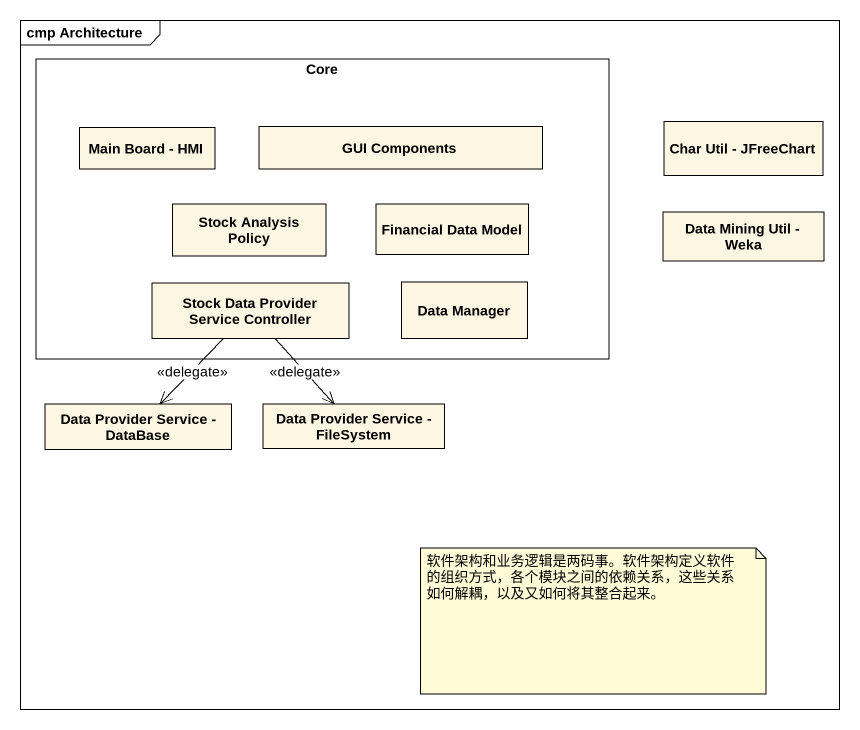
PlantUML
@startuml
mainframe cmp Architecture
rectangle Core {
  rectangle "Main Board - HMI" as Main_Board_HMI
  rectangle "GUI Components" as GUI_Components
  rectangle "Stock Analysis Policy" as Stock_Analysis_Policy
  rectangle "Financial Data Model" as Financial_Data_Model
  rectangle "Stock Data Provider Service Controller" as Stock_Data_Provider_Service
  rectangle "Data Manager" as Data_Manager
}
rectangle "Char Util - JFreeChart" as Char_Util_JFreeChart
rectangle "Data Mining Util - Weka" as Data_Mining_Util_Weka
rectangle "Data Provider Service - DataBase" as Data_Provider_Service
rectangle "Data Provider Service - FileSystem" as Data_Provider_Service_2
Stock_Data_Provider_Service --> Data_Provider_Service : <<delegate>>
Stock_Data_Provider_Service --> Data_Provider_Service_2 : <<delegate>>
note as N1
  软件架构和业务逻辑是两码事。软件架构定义软件的组织方式，各个模块之间的依赖关系，这些关系如何解耦，以及又如何将其整合起来。
end note
@enduml
